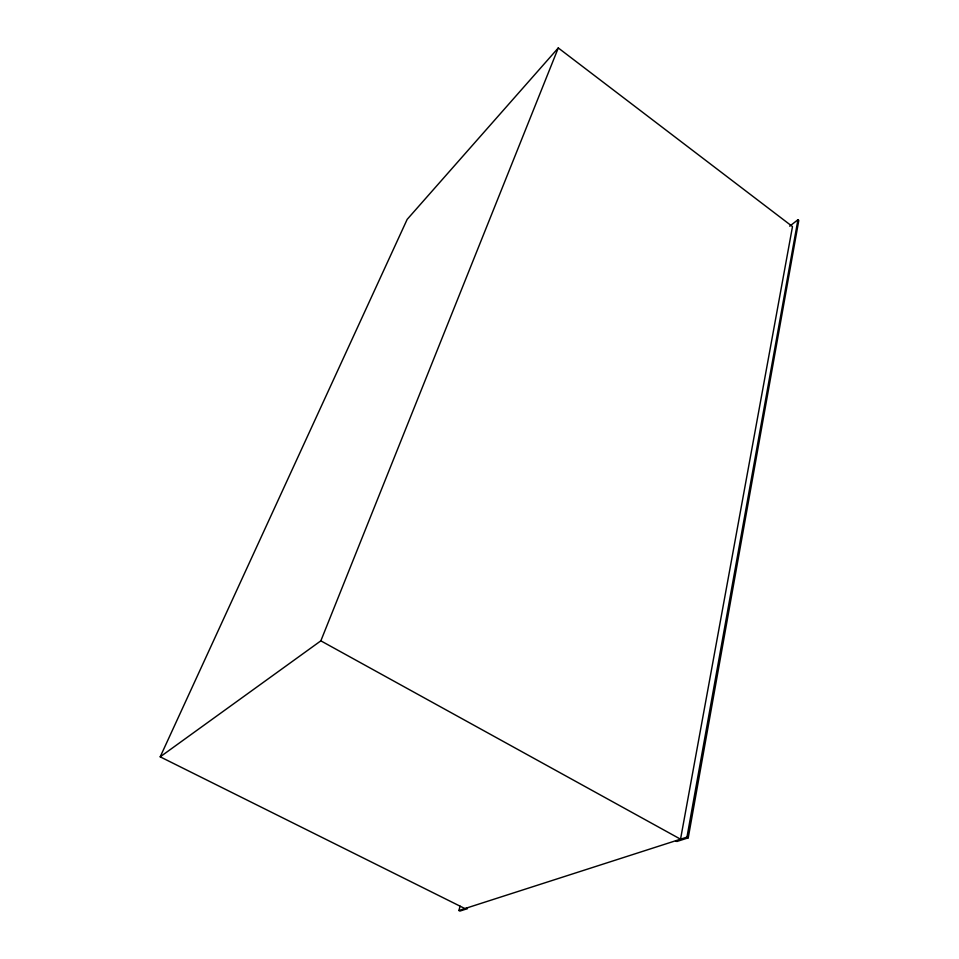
<?xml version="1.0" encoding="UTF-8"?>
<svg xmlns="http://www.w3.org/2000/svg" width="959" height="959" viewBox="0 0 959 959"><rect width="100%" height="100%" fill="white"/><g stroke="black" fill="none" stroke-linecap="round" stroke-linejoin="round"><path stroke-width="1.44" d="M460.104 906.183L458.893 910.499L686.956 837.123L797.936 219.743L798.799 220.402L688.238 837.842L676.886 841.487L675.604 840.779M320.845 640.84L558.282 47.95L792.494 226.576L680.542 839.185L320.845 640.84L160.201 756.831L464.911 908.569M160.201 756.831L407.155 219.395L558.282 47.95M789.701 226.18L797.936 219.743M466.314 908.113L467.429 908.664L459.996 911.05L458.893 910.499M686.956 837.123L688.238 837.842"/></g></svg>
